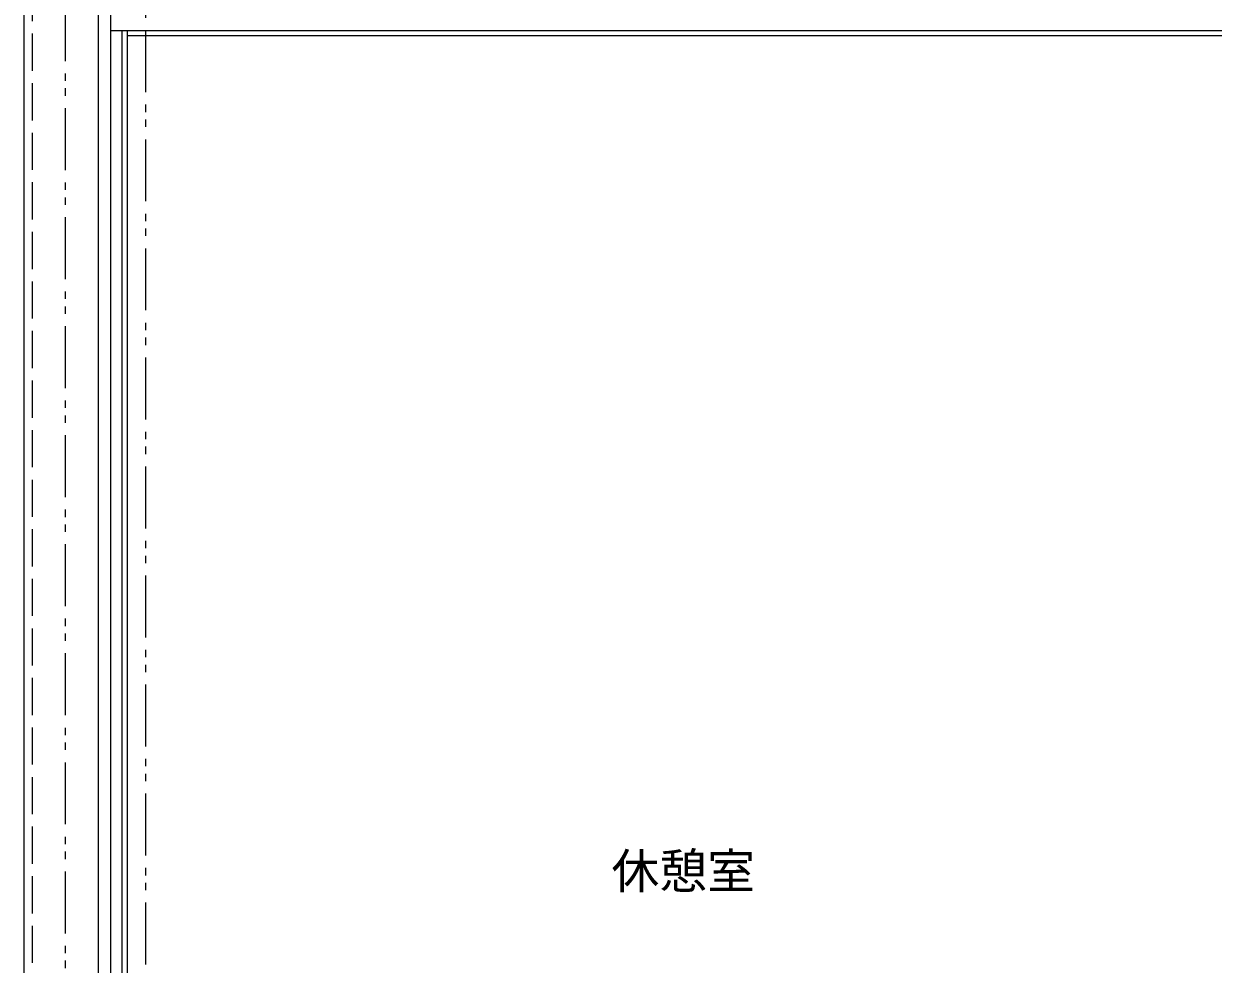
# Model space of a CAD drawing. Units: millimetres at full size. Extents: x -12803 to 120774, y -9413 to 101127.
# Drawn here: x 78979 to 81859, y 14503 to 16780 of the extents above; entities that cross this region are included whole.
import ezdxf
from ezdxf.enums import TextEntityAlignment as Align

# ---------------------------------------------------------------- set-up
doc = ezdxf.new("R2010")
doc.units = ezdxf.units.MM
doc.header["$LTSCALE"] = 30
doc.linetypes.add('DASHED3', pattern=[4, 3, -1])
doc.linetypes.add('DOUBLE_CHAIN1', pattern=[8.8, 5, -1, 0.6, -0.6, 0.6, -1])
doc.layers.add('0-0_NoName', color=7, linetype='Continuous')
doc.layers.add('2-E_AIHO12-部屋名', color=7, linetype='Continuous')
for name, color, linetype, lineweight in [('2-0_通芯', 7, 'DOUBLE_CHAIN1', 15), ('2-1_躯体', 7, 'Continuous', 15), ('2-3_間仕切り', 7, 'Continuous', 15)]:
    doc.layers.add(name, color=color, linetype=linetype, lineweight=lineweight)
doc.styles.add('ＭＳ ゴシック', font='')
doc.styles.get('ＭＳ ゴシック').set_extended_font_data('MS Gothic')

# ---------------------------------------------------------------- blocks, each defined once
blk = doc.blocks.new('グループ部品-732')
at = {"layer": '2-0_通芯'}
blk.add_line((79079.36, 20799.98), (79079.36, 5670.44), dxfattribs=at)
at = {"layer": '2-1_躯体'}
for p, q in [((78979.36, 19896.41), (78979.36, 14211.41)), ((79159.36, 19326.41), (79159.36, 14251.41))]:
    blk.add_line(p, q, dxfattribs=at)
at = {"layer": '2-1_躯体', "linetype": 'DASHED3'}
blk.add_line((78999.36, 19876.41), (78999.36, 14211.41), dxfattribs=at)
at = {"layer": '2-3_間仕切り'}
for p, q in [((79189.36, 19296.41), (79189.36, 14251.41)), ((79189.36, 16763.91), (82306.86, 16763.91)), ((79216.86, 16763.91), (79216.86, 14251.41)), ((79229.36, 16763.91), (79229.36, 14251.41)), ((79229.36, 16751.41), (82204.36, 16751.41))]:
    blk.add_line(p, q, dxfattribs=at)
at = {"layer": '2-E_AIHO12-部屋名', "style": 'ＭＳ ゴシック'}
blk.add_text('休憩室', height=84.92, dxfattribs=at).set_placement((80402.42, 14660.99), align=Align.BOTTOM_LEFT)
blk = doc.blocks.new('グループ部品-763')
at = {"layer": '2-0_通芯'}
blk.add_line((79079.36, 20799.98), (79079.36, 5670.44), dxfattribs=at)

msp = doc.modelspace()

# ---------------------------------------------------------------- linework, layer by layer
at = {"layer": '2-0_通芯'}
msp.add_line((79274.36, 24156.41), (79274.36, 5670.44), dxfattribs=at)

# ---------------------------------------------------------------- block references
at = {"layer": '0-0_NoName'}
for name in ['グループ部品-732', 'グループ部品-763']:
    msp.add_blockref(name, (0, 0), dxfattribs=at)

doc.saveas('drawing.dxf')
